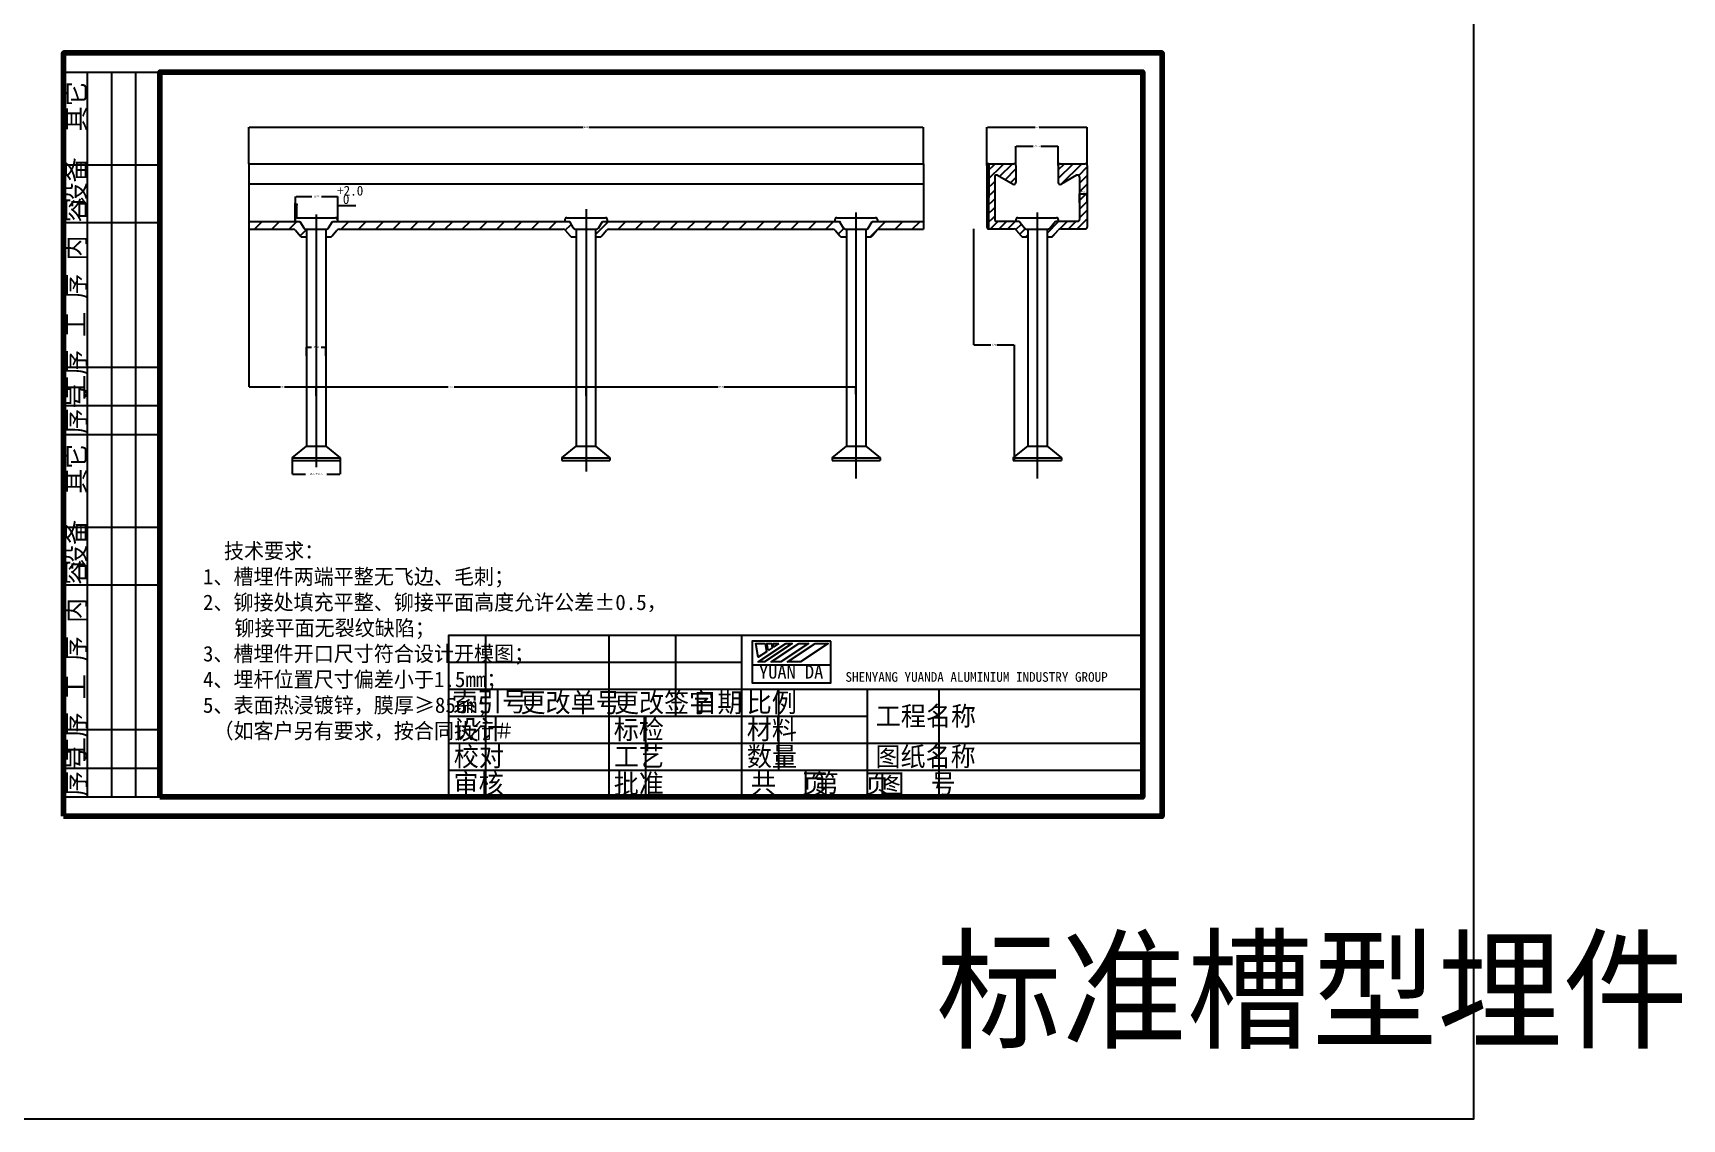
# Model space of a CAD drawing. Header units: metres. Extents: x -14279 to -11218, y -2048 to -323.
# Drawn here: x -12073 to -11218, y -2048 to -1484 of the extents above; entities that cross this region are included whole.
import ezdxf

# ---------------------------------------------------------------- set-up
doc = ezdxf.new("R2010")
doc.units = ezdxf.units.M
doc.dimstyles.get("Standard").update_dxf_attribs({"dimtxt": 2.5, "dimasz": 2.5, "dimexe": 1.25, "dimexo": 0.625, "dimtad": 1, "dimcen": 2.5, "dimazin": 3, "dimtfac": 1, "dimtmove": 0, "dimatfit": 3})

# ---------------------------------------------------------------- blocks, each defined once
blk = doc.blocks.new('A4H0GN')
at = {"color": 6, "linetype": 'Continuous'}
for p, q in [((0, 193), (25, 193)), ((0, 193), (0, 99)), ((6.25, 99), (6.25, 193)), ((12.5, 99), (12.5, 193)), ((18.75, 99), (18.75, 193)), ((25, 99), (25, 193)), ((0, 169), (25, 169)), ((0, 154), (25, 154)), ((0, 116.5), (25, 116.5)), ((0, 106.5), (25, 106.5)), ((0, 99), (25, 99)), ((0, 99), (0, 5)), ((6.25, 5), (6.25, 99)), ((12.5, 5), (12.5, 99)), ((18.75, 5), (18.75, 99)), ((25, 5), (25, 99)), ((0, 75), (25, 75)), ((0, 60), (25, 60)), ((109.5, 47), (109.5, 5)), ((141.5, 47), (141.5, 5)), ((158.75, 47), (158.75, 26)), ((176, 5), (176, 47)), ((100, 40), (176, 40)), ((178.68, 39.31), (199.1, 39.31)), ((100, 33), (280, 33)), ((185.5, 33), (185.5, 12)), ((208.46, 33), (208.46, 5)), ((227.1, 33), (227.1, 5)), ((100, 26), (208.46, 26)), ((151, 26), (151, 5)), ((0, 22.5), (25, 22.5)), ((100, 19), (280, 19)), ((0, 12.5), (25, 12.5)), ((100, 12), (280, 12)), ((192.53, 12), (192.53, 5)), ((0, 5), (25, 5))]:
    blk.add_line(p, q, dxfattribs=at)
at = {"color": 6, "linetype": 'Continuous', "lineweight": 100}
blk.add_lwpolyline([(0, 0), (285, 0), (285, 198), (0, 198)], close=True, dxfattribs=at)
at = {"color": 3, "linetype": 'Continuous', "lineweight": 100}
blk.add_lwpolyline([(25, 5), (280, 5), (280, 193), (25, 193)], close=True, dxfattribs=at)
at = {"color": 3, "linetype": 'Continuous'}
blk.add_lwpolyline([(280, 5), (100, 5), (100, 47), (280, 47)], close=True, dxfattribs=at)
at = {"color": 6, "linetype": 'Continuous'}
for points in [[(199.1, 45.44), (178.68, 45.44), (178.68, 34.65), (199.1, 34.65)], [(181.99, 44.78), (182.36, 42.68), (180.2, 41.27), (179.57, 44.78)], [(187.37, 44.78), (189.07, 44.78), (181.87, 40.08), (180.17, 40.08)], [(182.81, 42.97), (182.47, 44.78), (183.68, 44.78), (183.88, 43.67)], [(190.77, 44.78), (193.31, 44.78), (186.11, 40.08), (183.57, 40.08)], [(185.57, 44.78), (184.31, 43.96), (184.16, 44.78)], [(195.01, 44.78), (198.4, 44.78), (191.2, 40.08), (187.81, 40.08)]]:
    blk.add_lwpolyline(points, close=True, dxfattribs=at)
at = {"color": 7, "linetype": 'Continuous'}
for s, p in [('其它', (5.62, 177.64)), ('设备', (5.62, 157.9)), ('工 序 内 容', (5.62, 124.34)), ('工序', (5.64, 108.01)), ('序号', (5.64, 99.24)), ('其它', (5.62, 83.64)), ('设备', (5.62, 63.9)), ('工 序 内 容', (5.62, 30.34)), ('工序', (5.64, 14.01)), ('序号', (5.64, 5.24))]:
    blk.add_text(s, height=5, rotation=90, dxfattribs=at).set_placement(p)
at = {"color": 3, "linetype": 'Continuous'}
blk.add_text('YUAN DA', height=3.5, dxfattribs=at).set_placement((180.44, 35.71))
at = {"color": 6, "linetype": 'Continuous'}
for s, height, p in [('SHENYANG YUANDA ALUMINIUM INDUSTRY GROUP', 2.5, (202.87, 34.88)), ('索引号', 5, (100.8, 27.21)), ('更改单号', 5, (118.54, 27)), ('更改签字', 5, (142.8, 26.98)), ('日期', 5, (163.12, 27)), ('比例', 5, (177.25, 27)), ('设计', 5, (101.28, 19.98)), ('标检', 5, (142.75, 20)), ('材料', 5, (177.26, 19.98)), ('工程名称', 5, (210.73, 23.5)), ('校对', 5, (101.25, 12.98)), ('工艺', 5, (142.81, 12.98)), ('数量', 5, (177.28, 13)), ('图纸名称', 5, (210.64, 13)), ('审核', 5, (101.18, 5.98)), ('批准', 5, (142.75, 5.96)), ('共  页', 5, (178.34, 6.02)), ('第  页', 5, (194.56, 6)), ('图  号', 5, (211.65, 5.94))]:
    blk.add_text(s, height=height, dxfattribs=at).set_placement(p)
blk = doc.blocks.new('_CLOSEDFILLED')
at = {"color": 0, "linetype": 'BYBLOCK'}
blk.add_solid([(-1, 0.2), (0, 0), (-1, -0.2)], dxfattribs=at)
blk = doc.blocks.new('*D108')
for p, q in [((-11578.39, -1553.19), (-11578.39, -1533.22)), ((-11578.14, -1533.22), (-11553.39, -1533.22)), ((-11551.39, -1533.22), (-11526.64, -1533.22)), ((-11526.39, -1553.19), (-11526.39, -1533.22))]:
    blk.add_line(p, q)
at = {"layer": 'Defpoints'}
for p in [(-11578.39, -1533.22), (-11578.39, -1553.19), (-11526.39, -1553.19)]:
    blk.add_point(p, dxfattribs=at)
at = {"xscale": 0.25, "yscale": 0.25, "rotation": 180}
blk.add_blockref('_CLOSEDFILLED', (-11578.39, -1533.22), dxfattribs=at)
at = {"xscale": 0.25, "yscale": 0.25}
blk.add_blockref('_CLOSEDFILLED', (-11526.39, -1533.22), dxfattribs=at)
at = {"insert": (-11552.39, -1533.22), "char_height": 1, "attachment_point": 5}
blk.add_mtext('52', dxfattribs=at)
blk = doc.blocks.new('*D109')
for p, q in [((-11961.41, -1552.19), (-11961.41, -1533.22)), ((-11961.16, -1533.22), (-11787.91, -1533.22)), ((-11784.91, -1533.22), (-11611.66, -1533.22)), ((-11611.41, -1552.19), (-11611.41, -1533.22))]:
    blk.add_line(p, q)
at = {"layer": 'Defpoints'}
for p in [(-11961.41, -1533.22), (-11961.41, -1552.19), (-11611.41, -1552.19)]:
    blk.add_point(p, dxfattribs=at)
at = {"xscale": 0.25, "yscale": 0.25, "rotation": 180}
blk.add_blockref('_CLOSEDFILLED', (-11961.41, -1533.22), dxfattribs=at)
at = {"xscale": 0.25, "yscale": 0.25}
blk.add_blockref('_CLOSEDFILLED', (-11611.41, -1533.22), dxfattribs=at)
at = {"insert": (-11786.41, -1533.22), "char_height": 1, "attachment_point": 5}
blk.add_mtext('400', dxfattribs=at)
blk = doc.blocks.new('*D119')
for p, q in [((-11577.39, -1552.19), (-11577.39, -1569.12)), ((-11577.64, -1569.12), (-11577.89, -1569.12)), ((-11577.39, -1586.05), (-11577.39, -1569.12)), ((-11577.39, -1569.12), (-11577.39, -1569.12)), ((-11577.14, -1569.12), (-11576.89, -1569.12))]:
    blk.add_line(p, q)
at = {"layer": 'Defpoints'}
for p in [(-11577.39, -1552.19), (-11577.39, -1569.12), (-11577.39, -1586.05)]:
    blk.add_point(p, dxfattribs=at)
at = {"xscale": 0.25, "yscale": 0.25}
blk.add_blockref('_CLOSEDFILLED', (-11577.39, -1569.12), dxfattribs=at)
at = {"xscale": 0.25, "yscale": 0.25, "rotation": 180}
blk.add_blockref('_CLOSEDFILLED', (-11577.39, -1569.12), dxfattribs=at)
at = {"insert": (-11577.39, -1567.995), "char_height": 1, "attachment_point": 5}
blk.add_mtext('34', dxfattribs=at)
blk = doc.blocks.new('*D120')
for p, q in [((-11585.46, -1586.05), (-11585.46, -1646.12)), ((-11585.21, -1646.12), (-11576.31, -1646.12)), ((-11573.31, -1646.12), (-11564.41, -1646.12)), ((-11564.16, -1706.19), (-11564.16, -1646.12))]:
    blk.add_line(p, q)
at = {"layer": 'Defpoints'}
for p in [(-11585.46, -1586.05), (-11585.46, -1646.12), (-11564.16, -1706.19)]:
    blk.add_point(p, dxfattribs=at)
at = {"xscale": 0.25, "yscale": 0.25, "rotation": 180}
blk.add_blockref('_CLOSEDFILLED', (-11585.46, -1646.12), dxfattribs=at)
at = {"xscale": 0.25, "yscale": 0.25}
blk.add_blockref('_CLOSEDFILLED', (-11564.16, -1646.12), dxfattribs=at)
at = {"insert": (-11574.81, -1646.12), "char_height": 1, "attachment_point": 5}
blk.add_mtext('120', dxfattribs=at)
blk = doc.blocks.new('*D121')
for p, q in [((-11530.39, -1572.51), (-11530.39, -1567.89)), ((-11530.14, -1567.89), (-11526.64, -1567.89)), ((-11526.39, -1572.51), (-11526.39, -1567.89))]:
    blk.add_line(p, q)
at = {"layer": 'Defpoints'}
for p in [(-11530.39, -1567.89), (-11530.39, -1572.51), (-11526.39, -1572.51)]:
    blk.add_point(p, dxfattribs=at)
at = {"xscale": 0.25, "yscale": 0.25, "rotation": 180}
blk.add_blockref('_CLOSEDFILLED', (-11530.39, -1567.89), dxfattribs=at)
at = {"xscale": 0.25, "yscale": 0.25}
blk.add_blockref('_CLOSEDFILLED', (-11526.39, -1567.89), dxfattribs=at)
at = {"insert": (-11528.39, -1566.765), "char_height": 1, "attachment_point": 5}
blk.add_mtext('4%%P0.3', dxfattribs=at)
blk = doc.blocks.new('*D122')
for p, q in [((-11938.91, -1706.19), (-11938.91, -1713.23)), ((-11913.91, -1706.19), (-11913.91, -1713.23)), ((-11938.66, -1713.23), (-11931.91, -1713.23)), ((-11920.91, -1713.23), (-11914.16, -1713.23))]:
    blk.add_line(p, q)
at = {"layer": 'Defpoints'}
for p in [(-11938.91, -1706.19), (-11913.91, -1706.19), (-11938.91, -1713.23)]:
    blk.add_point(p, dxfattribs=at)
at = {"xscale": 0.25, "yscale": 0.25, "rotation": 180}
blk.add_blockref('_CLOSEDFILLED', (-11938.91, -1713.23), dxfattribs=at)
at = {"xscale": 0.25, "yscale": 0.25}
blk.add_blockref('_CLOSEDFILLED', (-11913.91, -1713.23), dxfattribs=at)
at = {"insert": (-11926.41, -1713.23), "char_height": 1, "attachment_point": 5}
blk.add_mtext('%%C25%%P0.5', dxfattribs=at)
blk = doc.blocks.new('*D124')
for p, q in [((-11563.44, -1552.86), (-11563.44, -1543.08)), ((-11563.19, -1543.08), (-11554.415, -1543.08)), ((-11550.415, -1543.08), (-11541.64, -1543.08)), ((-11541.39, -1553.19), (-11541.39, -1543.08))]:
    blk.add_line(p, q)
at = {"layer": 'Defpoints'}
for p in [(-11563.44, -1543.08), (-11563.44, -1552.86), (-11541.39, -1553.19)]:
    blk.add_point(p, dxfattribs=at)
at = {"xscale": 0.25, "yscale": 0.25, "rotation": 180}
blk.add_blockref('_CLOSEDFILLED', (-11563.44, -1543.08), dxfattribs=at)
at = {"xscale": 0.25, "yscale": 0.25}
blk.add_blockref('_CLOSEDFILLED', (-11541.39, -1543.08), dxfattribs=at)
at = {"insert": (-11552.415, -1543.08), "char_height": 1, "attachment_point": 5}
blk.add_mtext('22.5', dxfattribs=at)
blk = doc.blocks.new('*D126')
for p, q in [((-11961.41, -1586.19), (-11961.41, -1667.93)), ((-11961.16, -1667.93), (-11944.91, -1667.93)), ((-11942.91, -1667.93), (-11926.66, -1667.93)), ((-11926.41, -1672.56), (-11926.41, -1667.93))]:
    blk.add_line(p, q)
at = {"layer": 'Defpoints'}
for p in [(-11961.41, -1586.19), (-11961.41, -1667.93), (-11926.41, -1672.56)]:
    blk.add_point(p, dxfattribs=at)
at = {"xscale": 0.25, "yscale": 0.25, "rotation": 180}
blk.add_blockref('_CLOSEDFILLED', (-11961.41, -1667.93), dxfattribs=at)
at = {"xscale": 0.25, "yscale": 0.25}
blk.add_blockref('_CLOSEDFILLED', (-11926.41, -1667.93), dxfattribs=at)
at = {"insert": (-11943.91, -1667.93), "char_height": 1, "attachment_point": 5}
blk.add_mtext('35', dxfattribs=at)
blk = doc.blocks.new('*D128')
for p, q in [((-11931.41, -1651.9), (-11931.41, -1647.28)), ((-11931.16, -1647.28), (-11928.91, -1647.28)), ((-11923.91, -1647.28), (-11921.66, -1647.28)), ((-11921.41, -1651.9), (-11921.41, -1647.28))]:
    blk.add_line(p, q)
at = {"layer": 'Defpoints'}
for p in [(-11931.41, -1647.28), (-11931.41, -1651.9), (-11921.41, -1651.9)]:
    blk.add_point(p, dxfattribs=at)
at = {"xscale": 0.25, "yscale": 0.25, "rotation": 180}
blk.add_blockref('_CLOSEDFILLED', (-11931.41, -1647.28), dxfattribs=at)
at = {"xscale": 0.25, "yscale": 0.25}
blk.add_blockref('_CLOSEDFILLED', (-11921.41, -1647.28), dxfattribs=at)
at = {"insert": (-11926.41, -1647.28), "char_height": 1, "attachment_point": 5}
blk.add_mtext('%%C12', dxfattribs=at)
blk = doc.blocks.new('*D132')
for p, q in [((-11926.41, -1672.56), (-11926.41, -1667.93)), ((-11926.16, -1667.93), (-11857.91, -1667.93)), ((-11854.91, -1667.93), (-11786.66, -1667.93)), ((-11786.41, -1671.69), (-11786.41, -1667.93))]:
    blk.add_line(p, q)
at = {"layer": 'Defpoints'}
for p in [(-11926.41, -1667.93), (-11926.41, -1672.56), (-11786.41, -1671.69)]:
    blk.add_point(p, dxfattribs=at)
at = {"xscale": 0.25, "yscale": 0.25, "rotation": 180}
blk.add_blockref('_CLOSEDFILLED', (-11926.41, -1667.93), dxfattribs=at)
at = {"xscale": 0.25, "yscale": 0.25}
blk.add_blockref('_CLOSEDFILLED', (-11786.41, -1667.93), dxfattribs=at)
at = {"insert": (-11856.41, -1667.93), "char_height": 1, "attachment_point": 5}
blk.add_mtext('165', dxfattribs=at)
blk = doc.blocks.new('*D133')
for p, q in [((-11786.41, -1672.56), (-11786.41, -1667.93)), ((-11786.16, -1667.93), (-11717.91, -1667.93)), ((-11714.91, -1667.93), (-11646.66, -1667.93)), ((-11646.41, -1671.69), (-11646.41, -1667.93))]:
    blk.add_line(p, q)
at = {"layer": 'Defpoints'}
for p in [(-11786.41, -1667.93), (-11786.41, -1672.56), (-11646.41, -1671.69)]:
    blk.add_point(p, dxfattribs=at)
at = {"xscale": 0.25, "yscale": 0.25, "rotation": 180}
blk.add_blockref('_CLOSEDFILLED', (-11786.41, -1667.93), dxfattribs=at)
at = {"xscale": 0.25, "yscale": 0.25}
blk.add_blockref('_CLOSEDFILLED', (-11646.41, -1667.93), dxfattribs=at)
at = {"insert": (-11716.41, -1667.93), "char_height": 1, "attachment_point": 5}
blk.add_mtext('165', dxfattribs=at)
blk = doc.blocks.new('*D136')
for p, q in [((-11937.66, -1573.22), (-11937.91, -1573.22)), ((-11937.41, -1582.19), (-11937.41, -1573.22)), ((-11937.41, -1573.22), (-11936.41, -1573.22)), ((-11936.41, -1580.19), (-11936.41, -1573.22)), ((-11936.16, -1573.22), (-11935.91, -1573.22))]:
    blk.add_line(p, q)
at = {"layer": 'Defpoints'}
for p in [(-11937.41, -1573.22), (-11937.41, -1582.19), (-11936.41, -1580.19)]:
    blk.add_point(p, dxfattribs=at)
at = {"xscale": 0.25, "yscale": 0.25}
blk.add_blockref('_CLOSEDFILLED', (-11937.41, -1573.22), dxfattribs=at)
at = {"xscale": 0.25, "yscale": 0.25, "rotation": 180}
blk.add_blockref('_CLOSEDFILLED', (-11936.41, -1573.22), dxfattribs=at)
at = {"insert": (-11936.91, -1572.095), "char_height": 1, "attachment_point": 5}
blk.add_mtext('1', dxfattribs=at)
blk = doc.blocks.new('*D148')
for p, q in [((-11937.14, -1581.19), (-11937.14, -1569.24)), ((-11936.89, -1569.24), (-11928.64, -1569.24)), ((-11923.64, -1569.24), (-11915.39, -1569.24)), ((-11915.14, -1581.19), (-11915.14, -1569.24))]:
    blk.add_line(p, q)
at = {"layer": 'Defpoints'}
for p in [(-11937.14, -1569.24), (-11937.14, -1581.19), (-11915.14, -1581.19)]:
    blk.add_point(p, dxfattribs=at)
at = {"xscale": 0.25, "yscale": 0.25, "rotation": 180}
blk.add_blockref('_CLOSEDFILLED', (-11937.14, -1569.24), dxfattribs=at)
at = {"xscale": 0.25, "yscale": 0.25}
blk.add_blockref('_CLOSEDFILLED', (-11915.14, -1569.24), dxfattribs=at)
at = {"insert": (-11926.14, -1569.24), "char_height": 1, "attachment_point": 5}
blk.add_mtext('%%c20', dxfattribs=at)

msp = doc.modelspace()

# ---------------------------------------------------------------- hatches: boundary and pattern name
h = msp.add_hatch()
h.set_pattern_fill('ANSI31')
h.paths.add_polyline_path([(-11563.39, -1553.19, 0.41), (-11564.39, -1552.19), (-11577.39, -1552.19, 0.41), (-11578.39, -1553.19), (-11578.39, -1585.05, 0.41), (-11577.39, -1586.05), (-11564.36, -1586.05, -0.22), (-11563.21, -1586.59), (-11560.66, -1589.65, 0.22), (-11559.5, -1590.19), (-11557.25, -1590.19), (-11557.25, -1586.19), (-11557.42, -1586.19), (-11557.68, -1586.19, -0.28), (-11559.03, -1585.36), (-11561.78, -1582.05), (-11573.39, -1582.05, -0.41), (-11574.39, -1581.05), (-11574.39, -1559.07, -0.58), (-11572.89, -1558.21), (-11564.89, -1562.83, 0.58), (-11563.39, -1561.96)])
h.paths.add_polyline_path([(-11526.39, -1553.19, 0.41), (-11527.39, -1552.19), (-11540.39, -1552.19, 0.41), (-11541.39, -1553.19), (-11541.39, -1561.96, 0.58), (-11539.89, -1562.83), (-11531.89, -1558.21, -0.58), (-11530.39, -1559.07), (-11530.39, -1581.05, -0.41), (-11531.39, -1582.05), (-11542.88, -1582.05), (-11546.04, -1585.84, -0.08), (-11547.04, -1586.19), (-11547.25, -1586.19), (-11547.25, -1590.19), (-11546.25, -1590.19), (-11545.16, -1590.19, 0.22), (-11544.01, -1589.65), (-11541.46, -1586.59, -0.22), (-11540.31, -1586.05), (-11527.39, -1586.05, 0.41), (-11526.39, -1585.05)])
h = msp.add_hatch()
h.set_pattern_fill('ANSI31', scale=2)
h.paths.add_polyline_path([(-11961.41, -1582.19), (-11961.41, -1586.19), (-11938.32, -1586.19, -0.22), (-11937.17, -1586.73), (-11934.73, -1589.65, 0.22), (-11933.58, -1590.19), (-11931.51, -1590.19), (-11931.51, -1586.19), (-11931.71, -1586.19, -0.22), (-11932.86, -1585.65), (-11934.91, -1583.19), (-11934.91, -1582.19)])
h = msp.add_hatch()
h.set_pattern_fill('ANSI31', scale=2)
h.paths.add_polyline_path([(-11917.91, -1582.19), (-11917.91, -1583.19), (-11919.96, -1585.65, -0.22), (-11921.11, -1586.19), (-11921.31, -1586.19), (-11921.31, -1590.19), (-11920.41, -1590.19), (-11919.24, -1590.19, 0.22), (-11918.09, -1589.65), (-11915.65, -1586.73, -0.22), (-11914.5, -1586.19), (-11798.32, -1586.19, -0.22), (-11797.17, -1586.73), (-11794.73, -1589.65, 0.22), (-11793.58, -1590.19), (-11791.51, -1590.19), (-11791.51, -1586.19), (-11791.71, -1586.19, -0.22), (-11792.86, -1585.65), (-11794.91, -1583.19), (-11794.91, -1582.19)])
h.paths.add_polyline_path([(-11777.91, -1582.19), (-11777.91, -1583.19), (-11779.96, -1585.65, -0.22), (-11781.11, -1586.19), (-11781.31, -1586.19), (-11781.31, -1590.19), (-11780.41, -1590.19), (-11779.24, -1590.19, 0.22), (-11778.09, -1589.65), (-11775.65, -1586.73, -0.22), (-11774.5, -1586.19), (-11658.32, -1586.19, -0.22), (-11657.17, -1586.73), (-11654.73, -1589.65, 0.22), (-11653.58, -1590.19), (-11651.51, -1590.19), (-11651.51, -1586.19), (-11651.71, -1586.19, -0.22), (-11652.86, -1585.65), (-11654.91, -1583.19), (-11654.91, -1582.19)])
h.paths.add_polyline_path([(-11637.91, -1582.19), (-11637.91, -1583.19), (-11639.96, -1585.65, -0.22), (-11641.11, -1586.19), (-11641.31, -1586.19), (-11641.31, -1590.19), (-11640.41, -1590.19), (-11639.24, -1590.19, 0.22), (-11638.09, -1589.65), (-11635.65, -1586.73, -0.22), (-11634.5, -1586.19), (-11611.41, -1586.19), (-11611.41, -1582.19)])

# ---------------------------------------------------------------- linework, layer by layer
for p, q in [((-11961.41, -1552.19), (-11611.41, -1552.19)), ((-11961.41, -1552.19), (-11961.41, -1586.19)), ((-11611.41, -1552.19), (-11611.41, -1586.19)), ((-11578.39, -1553.19), (-11578.39, -1585.05)), ((-11577.39, -1552.19), (-11564.39, -1552.19)), ((-11563.39, -1553.19), (-11563.39, -1561.96)), ((-11541.39, -1553.19), (-11541.39, -1561.96)), ((-11540.39, -1552.19), (-11527.39, -1552.19)), ((-11526.39, -1553.19), (-11526.39, -1585.05)), ((-11611.41, -1562.83), (-11961.41, -1562.83)), ((-11574.39, -1559.07), (-11574.39, -1581.05)), ((-11572.89, -1558.21), (-11564.89, -1562.83)), ((-11531.89, -1558.21), (-11539.89, -1562.83)), ((-11530.39, -1559.07), (-11530.39, -1581.05)), ((-11915.14, -1573.87), (-11905.83, -1573.87)), ((-11961.41, -1582.19), (-11934.91, -1582.19)), ((-11937.41, -1581.19), (-11937.41, -1582.19)), ((-11936.41, -1580.19), (-11916.41, -1580.19)), ((-11934.91, -1582.19), (-11932.85, -1585.49)), ((-11934.91, -1582.19), (-11934.79, -1582.39)), ((-11934.91, -1582.19), (-11934.79, -1582.39)), ((-11926.41, -1578.58), (-11926.41, -1709.63)), ((-11919.97, -1585.49), (-11917.91, -1582.19)), ((-11917.91, -1582.19), (-11794.91, -1582.19)), ((-11915.41, -1581.19), (-11915.41, -1582.19)), ((-11797.41, -1581.19), (-11797.41, -1582.19)), ((-11796.41, -1580.19), (-11776.41, -1580.19)), ((-11792.86, -1585.65), (-11794.91, -1582.19)), ((-11794.91, -1582.19), (-11794.79, -1582.39)), ((-11786.41, -1575.82), (-11786.41, -1711.79)), ((-11779.96, -1585.65), (-11777.91, -1582.19)), ((-11777.91, -1582.19), (-11654.91, -1582.19)), ((-11775.41, -1581.19), (-11775.41, -1582.19)), ((-11657.28, -1581.19), (-11657.28, -1582.19)), ((-11656.28, -1580.19), (-11636.28, -1580.19)), ((-11652.86, -1585.65), (-11654.91, -1582.19)), ((-11654.78, -1582.19), (-11654.66, -1582.39)), ((-11646.41, -1577.5), (-11646.41, -1715.54)), ((-11639.96, -1585.65), (-11637.91, -1582.19)), ((-11637.91, -1582.19), (-11611.41, -1582.19)), ((-11635.28, -1581.19), (-11635.28, -1582.19)), ((-11573.39, -1582.05), (-11564.36, -1582.05)), ((-11573.39, -1582.05), (-11561.78, -1582.05)), ((-11563.39, -1581.19), (-11563.39, -1582.19)), ((-11562.39, -1580.19), (-11542.39, -1580.19)), ((-11561.78, -1582.05), (-11558.58, -1585.89)), ((-11552.39, -1577.55), (-11552.39, -1715.54)), ((-11546.04, -1585.84), (-11542.88, -1582.05)), ((-11542.88, -1582.05), (-11531.39, -1582.05)), ((-11541.39, -1581.19), (-11541.39, -1582.19)), ((-11961.41, -1586.19), (-11938.32, -1586.19)), ((-11937.17, -1586.73), (-11934.73, -1589.65)), ((-11933.58, -1590.19), (-11931.41, -1590.19)), ((-11932.41, -1590.19), (-11931.41, -1590.19)), ((-11931.58, -1586.19), (-11921.24, -1586.19)), ((-11931.41, -1586.19), (-11931.41, -1698.69)), ((-11921.41, -1586.19), (-11921.41, -1698.69)), ((-11921.41, -1590.19), (-11919.24, -1590.19)), ((-11921.41, -1590.19), (-11920.41, -1590.19)), ((-11918.09, -1589.65), (-11915.65, -1586.73)), ((-11914.5, -1586.19), (-11798.32, -1586.19)), ((-11797.17, -1586.73), (-11794.73, -1589.65)), ((-11793.71, -1590.19), (-11791.54, -1590.19)), ((-11793.58, -1590.19), (-11791.54, -1590.19)), ((-11792.54, -1590.19), (-11791.54, -1590.19)), ((-11792.41, -1590.19), (-11791.54, -1590.19)), ((-11791.71, -1586.19), (-11781.11, -1586.19)), ((-11791.71, -1586.19), (-11781.37, -1586.19)), ((-11791.54, -1590.19), (-11791.54, -1698.69)), ((-11791.51, -1586.19), (-11791.51, -1590.19)), ((-11781.54, -1586.19), (-11781.54, -1698.69)), ((-11781.54, -1590.19), (-11779.24, -1590.19)), ((-11781.54, -1590.19), (-11780.41, -1590.19)), ((-11781.54, -1590.19), (-11779.37, -1590.19)), ((-11781.54, -1590.19), (-11780.54, -1590.19)), ((-11778.22, -1589.65), (-11775.78, -1586.73)), ((-11775.14, -1586.19), (-11658.32, -1586.19)), ((-11657.17, -1586.73), (-11654.73, -1589.65)), ((-11653.58, -1590.19), (-11651.28, -1590.19)), ((-11653.45, -1590.19), (-11651.28, -1590.19)), ((-11652.41, -1590.19), (-11651.28, -1590.19)), ((-11652.28, -1590.19), (-11651.28, -1590.19)), ((-11651.71, -1586.19), (-11641.11, -1586.19)), ((-11651.44, -1586.19), (-11641.11, -1586.19)), ((-11651.28, -1586.19), (-11651.28, -1698.69)), ((-11641.28, -1586.19), (-11641.28, -1698.69)), ((-11641.28, -1590.19), (-11639.24, -1590.19)), ((-11641.28, -1590.19), (-11640.41, -1590.19)), ((-11641.28, -1590.19), (-11639.11, -1590.19)), ((-11641.28, -1590.19), (-11640.28, -1590.19)), ((-11637.95, -1589.65), (-11635.52, -1586.73)), ((-11634.5, -1586.19), (-11611.41, -1586.19)), ((-11577.39, -1586.05), (-11564.36, -1586.05)), ((-11563.21, -1586.59), (-11560.66, -1589.65)), ((-11559.5, -1590.19), (-11557.25, -1590.19)), ((-11559.42, -1590.19), (-11557.25, -1590.19)), ((-11558.25, -1590.19), (-11557.25, -1590.19)), ((-11557.68, -1586.19), (-11547.09, -1586.19)), ((-11557.63, -1586.19), (-11547.04, -1586.19)), ((-11557.42, -1586.19), (-11547.08, -1586.19)), ((-11557.25, -1586.19), (-11557.25, -1698.69)), ((-11547.25, -1586.19), (-11547.25, -1698.69)), ((-11547.25, -1590.19), (-11545.16, -1590.19)), ((-11547.25, -1590.19), (-11545.16, -1590.19)), ((-11547.25, -1590.19), (-11546.25, -1590.19)), ((-11544.01, -1589.65), (-11541.46, -1586.59)), ((-11540.31, -1586.05), (-11527.39, -1586.05)), ((-11938.91, -1704.69), (-11931.41, -1698.69)), ((-11931.41, -1698.69), (-11921.41, -1698.69)), ((-11921.41, -1698.69), (-11913.91, -1704.69)), ((-11799.04, -1704.69), (-11791.54, -1698.69)), ((-11791.54, -1698.69), (-11781.54, -1698.69)), ((-11781.54, -1698.69), (-11774.04, -1704.69)), ((-11658.78, -1704.69), (-11651.28, -1698.69)), ((-11651.28, -1698.69), (-11641.28, -1698.69)), ((-11641.28, -1698.69), (-11633.78, -1704.69)), ((-11564.75, -1704.69), (-11557.25, -1698.69)), ((-11557.25, -1698.69), (-11547.25, -1698.69)), ((-11547.25, -1698.69), (-11539.75, -1704.69)), ((-11938.91, -1704.69), (-11938.91, -1706.19)), ((-11938.91, -1704.69), (-11913.91, -1704.69)), ((-11938.91, -1706.19), (-11938.32, -1706.19)), ((-11938.91, -1706.19), (-11913.91, -1706.19)), ((-11913.91, -1704.69), (-11913.91, -1706.19)), ((-11799.04, -1704.69), (-11799.04, -1706.19)), ((-11799.04, -1704.69), (-11774.04, -1704.69)), ((-11799.04, -1706.19), (-11798.45, -1706.19)), ((-11799.04, -1706.19), (-11774.04, -1706.19)), ((-11774.04, -1704.69), (-11774.04, -1706.19)), ((-11658.78, -1704.69), (-11658.78, -1706.19)), ((-11658.78, -1704.69), (-11633.78, -1704.69)), ((-11658.78, -1706.19), (-11658.19, -1706.19)), ((-11658.78, -1706.19), (-11633.78, -1706.19)), ((-11633.78, -1704.69), (-11633.78, -1706.19)), ((-11564.75, -1704.69), (-11564.75, -1706.19)), ((-11564.75, -1704.69), (-11539.75, -1704.69)), ((-11564.75, -1706.19), (-11564.16, -1706.19)), ((-11564.75, -1706.19), (-11539.75, -1706.19)), ((-11539.75, -1704.69), (-11539.75, -1706.19))]:
    msp.add_line(p, q)
msp.add_lwpolyline([(-14278.57, -323.35), (-11326.02, -323.35), (-11326.02, -2047.74), (-14278.57, -2047.74)], close=True)
for centre, radius, start, end in [((-11577.39, -1553.19), 1, 90, 180), ((-11564.39, -1553.19), 1, 0, 90), ((-11540.39, -1553.19), 1, 90, 180), ((-11527.39, -1553.19), 1, 0, 90), ((-11573.39, -1559.07), 1, 60, 180), ((-11564.39, -1561.96), 1, 240, 0), ((-11540.39, -1561.96), 1, 180, 300), ((-11531.39, -1559.07), 1, 0, 120), ((-11936.41, -1581.19), 1, 90, 180), ((-11916.41, -1581.19), 1, 0, 90), ((-11796.41, -1581.19), 1, 90, 180), ((-11776.41, -1581.19), 1, 0, 90), ((-11656.28, -1581.19), 1, 90, 180), ((-11636.28, -1581.19), 1, 0, 90), ((-11573.39, -1581.05), 1, 180, 270), ((-11562.39, -1581.19), 1, 90, 180), ((-11542.39, -1581.19), 1, 0, 90), ((-11531.39, -1581.05), 1, 270, 0), ((-11938.32, -1587.69), 1.5, 39.81, 90), ((-11933.58, -1588.69), 1.5, 219.81, 270), ((-11931.58, -1584.69), 1.5, 212.01, 270), ((-11921.24, -1584.69), 1.5, 270, 327.99), ((-11919.24, -1588.69), 1.5, 270, 320.19), ((-11914.5, -1587.69), 1.5, 90, 140.19), ((-11798.32, -1587.69), 1.5, 39.81, 90), ((-11793.58, -1588.69), 1.5, 219.81, 270), ((-11791.71, -1584.69), 1.5, 212.01, 270), ((-11781.11, -1584.69), 1.5, 270, 320.19), ((-11779.37, -1588.69), 1.5, 270, 320.19), ((-11774.63, -1587.69), 1.5, 90, 140.19), ((-11658.32, -1587.69), 1.5, 39.81, 90), ((-11653.58, -1588.69), 1.5, 219.81, 270), ((-11651.71, -1584.69), 1.5, 219.81, 270), ((-11651.44, -1584.69), 1.5, 212.01, 270), ((-11641.11, -1584.69), 1.5, 270, 327.99), ((-11639.11, -1588.69), 1.5, 270, 320.19), ((-11634.5, -1587.69), 1.5, 90, 140.19), ((-11634.37, -1587.69), 1.5, 90, 140.19), ((-11577.39, -1585.05), 1, 180, 270), ((-11564.36, -1587.55), 1.5, 39.81, 90), ((-11559.5, -1588.69), 1.5, 219.81, 270), ((-11557.68, -1584.69), 1.5, 206.38, 270), ((-11547.62, -1582.94), 3.3, 280.23, 298.6), ((-11545.16, -1588.69), 1.5, 270, 320.19), ((-11540.31, -1587.55), 1.5, 90, 140.19), ((-11527.39, -1585.05), 1, 270, 0)]:
    msp.add_arc(centre, radius, start, end)

# ---------------------------------------------------------------- block references
at = {"xscale": 2, "yscale": 2, "zscale": 2}
msp.add_blockref('A4H0GN', (-12057.54, -1890.7), dxfattribs=at)

# ---------------------------------------------------------------- texts
at = {"attachment_point": 1}
for s, insert, char_height in [('+2.0', (-11915.6, -1563.69), 5), ('0', (-11912.61, -1568.09), 5), ('  技术要求：\\P1、槽埋件两端平整无飞边、毛刺；\\P2、铆接处填充平整、铆接平面高度允许公差%%P0.5，\\P   铆接平面无裂纹缺陷；\\P3、槽埋件开口尺寸符合设计开模图；\\P4、埋杆位置尺寸偏差小于1.5mm；\\P5、表面热浸镀锌，膜厚≥85um;  \\P （如客户另有要求，按合同执行＃', (-11985.18, -1749.03), 8), ('\t标准槽型埋件', (-11804.72, -1955.82), 50)]:
    msp.add_mtext(s, dxfattribs=dict(at, insert=insert, char_height=char_height))

# ---------------------------------------------------------------- dimensions: what is measured, and where the dimension line sits
for base, p1, p2, text, picture, middle in [((-11961.41, -1533.22), (-11961.41, -1552.19), (-11611.41, -1552.19), '400', '*D109', (-11786.41, -1533.22)), ((-11563.44, -1543.08), (-11563.44, -1552.86), (-11541.39, -1553.19), '22.5', '*D124', (-11552.415, -1543.08)), ((-11577.39, -1569.12), (-11577.39, -1552.19), (-11577.39, -1586.05), '34', '*D119', (-11577.39, -1567.995)), ((-11937.14, -1569.24), (-11937.14, -1581.19), (-11915.14, -1581.19), '%%c20', '*D148', (-11926.14, -1569.24)), ((-11530.39, -1567.89), (-11530.39, -1572.51), (-11526.39, -1572.51), '4%%P0.3', '*D121', (-11528.39, -1566.765)), ((-11585.46, -1646.12), (-11585.46, -1586.05), (-11564.16, -1706.19), '120', '*D120', (-11574.81, -1646.12)), ((-11931.41, -1647.28), (-11931.41, -1651.9), (-11921.41, -1651.9), '%%C12', '*D128', (-11926.41, -1647.28)), ((-11926.41, -1667.93), (-11926.41, -1672.56), (-11786.41, -1671.69), '165', '*D132', (-11856.41, -1667.93)), ((-11786.41, -1667.93), (-11786.41, -1672.56), (-11646.41, -1671.69), '165', '*D133', (-11716.41, -1667.93)), ((-11938.91, -1713.23), (-11938.91, -1706.19), (-11913.91, -1706.19), '%%C25%%P0.5', '*D122', (-11926.41, -1713.23))]:
    dim = msp.add_linear_dim(base=base, p1=p1, p2=p2, text=text, dimstyle='Standard')
    dim.commit()
    dim.dimension.update_dxf_attribs({"geometry": picture, "text_midpoint": middle})
for base, p1, p2, picture, middle in [((-11578.39, -1533.22), (-11578.39, -1553.19), (-11526.39, -1553.19), '*D108', (-11552.39, -1533.22)), ((-11937.41, -1573.22), (-11937.41, -1582.19), (-11936.41, -1580.19), '*D136', (-11936.91, -1572.095)), ((-11961.41, -1667.93), (-11961.41, -1586.19), (-11926.41, -1672.56), '*D126', (-11943.91, -1667.93))]:
    dim = msp.add_linear_dim(base=base, p1=p1, p2=p2, dimstyle='Standard')
    dim.commit()
    dim.dimension.update_dxf_attribs({"geometry": picture, "text_midpoint": middle})

doc.saveas('drawing.dxf')
